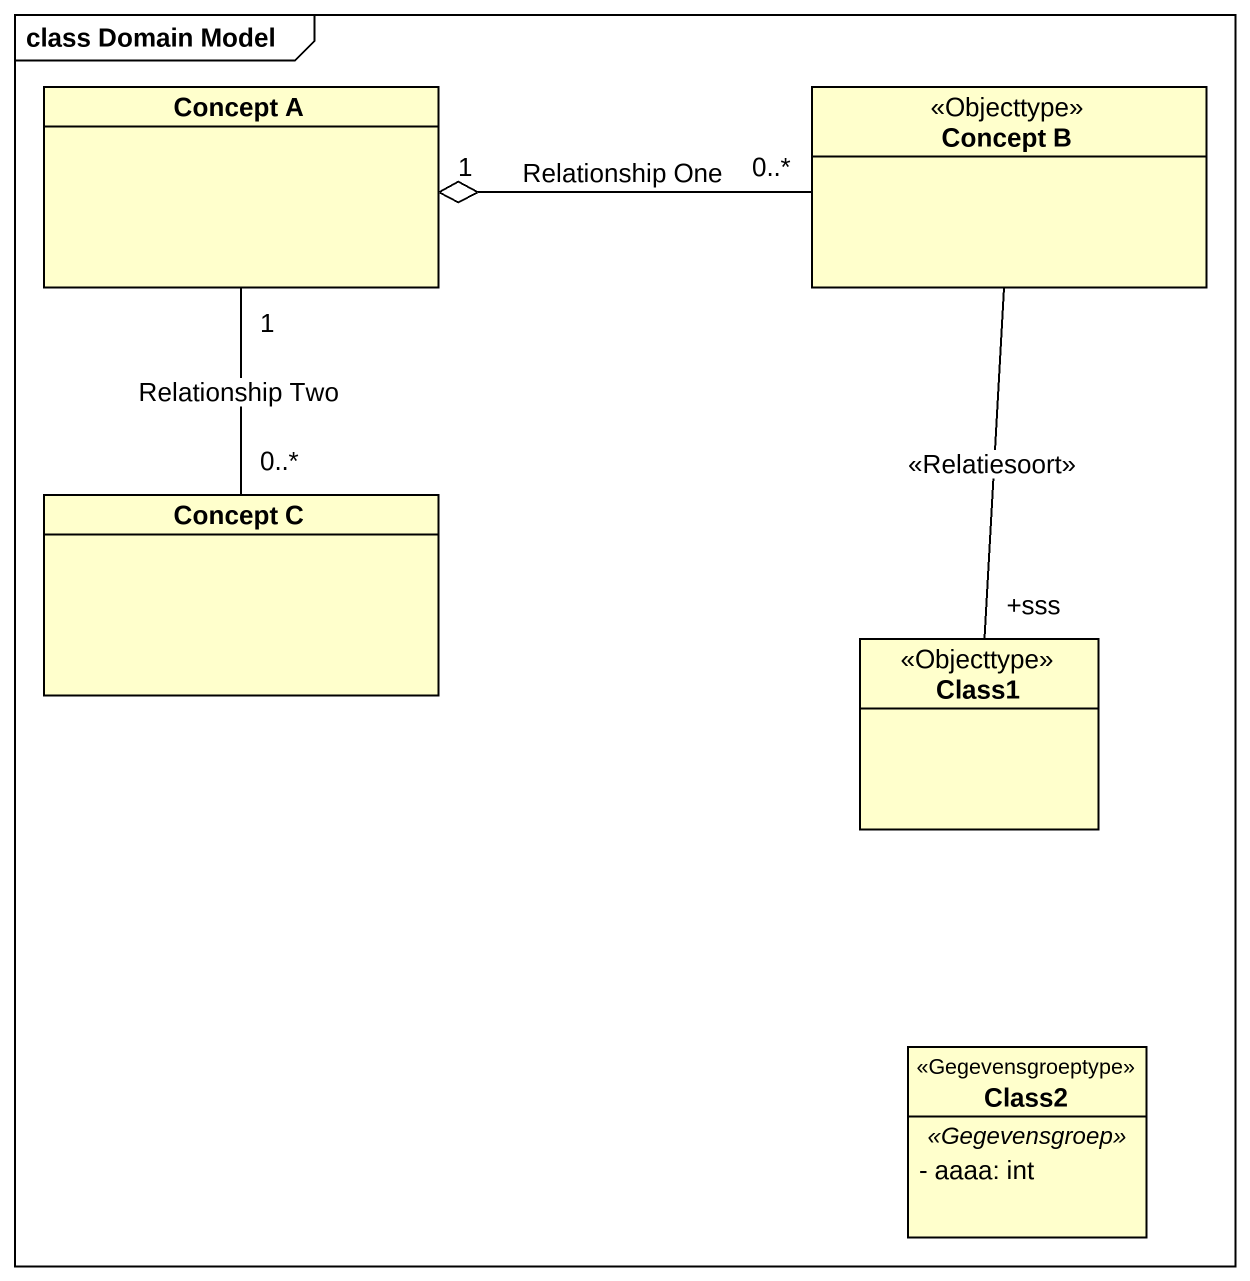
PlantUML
@startuml
mainframe class Domain Model
hide circle
hide empty members
skinparam classAttributeIconSize 0
class "Concept A" as Concept_A
class "Concept B" as Concept_B <<Objecttype>>
class "Concept C" as Concept_C
class Class1 <<Objecttype>>
class Class2 <<Gegevensgroeptype>> {
  .. <<Gegevensgroep>> ..
  - aaaa: int
}
Concept_B "0..*" -left-o "1" Concept_A : Relationship One
Concept_B -- "+sss" Class1 : <<Relatiesoort>>
Concept_C "0..*" -up- "1" Concept_A : Relationship Two
@enduml
